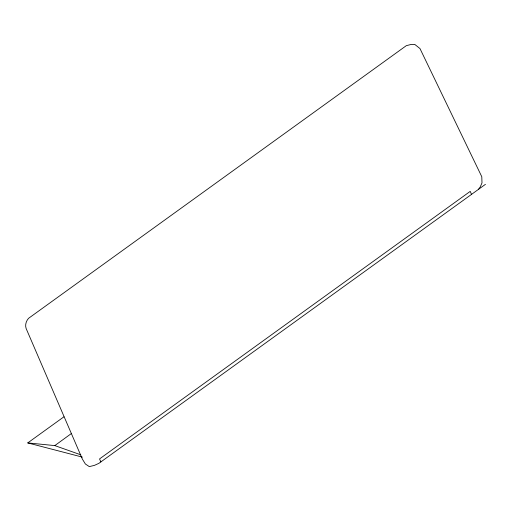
<?xml version="1.0" encoding="UTF-8"?>
<svg xmlns="http://www.w3.org/2000/svg" width="511" height="511" viewBox="0 0 511 511"><rect width="100%" height="100%" fill="white"/><g stroke="black" fill="none" stroke-linecap="round" stroke-linejoin="round"><path stroke-width="0.77" d="M478.488 189.357L480.231 186.937L481.994 182.919L481.79 176.736L419.965 48.551L414.734 44.393L411.183 44.431L406.315 45.664L28.527 318.347C26.112 321.055 24.905 324.996 26.125 328.496L82.392 459.146L85.375 463.988L89.291 466.607L94.394 465.387L98.879 463.349L485.45 184.33M63.945 416.791L27.754 442.909L54.811 445.598L71.585 433.379M27.754 442.909L82.38 457.121M54.811 445.598L80.795 454.816M471.525 194.384L470.229 191.376L99.549 458.923L100.846 461.931"/></g></svg>
